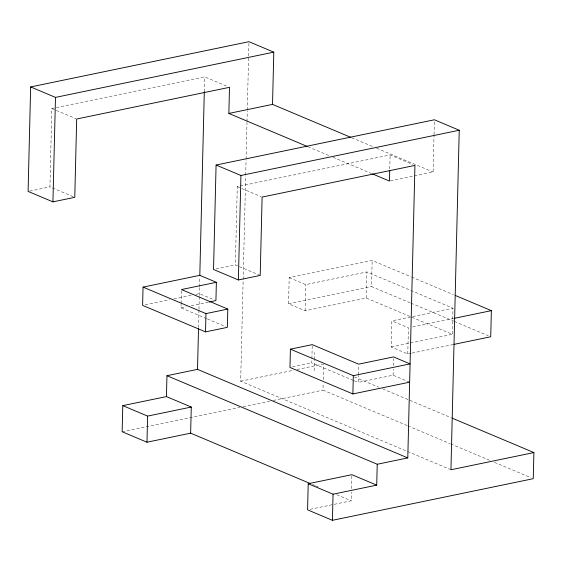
<?xml version="1.0" encoding="UTF-8"?>
<svg xmlns="http://www.w3.org/2000/svg" width="562" height="562" viewBox="0 0 562 562"><rect width="100%" height="100%" fill="white"/><g stroke="black" fill="none" stroke-linecap="round" stroke-linejoin="round"><path stroke-width="0.42" stroke-dasharray="2.81 2.11" d="M73.165 196.665L49.934 186.879L51.844 108.529L204.666 76.861L227.097 86.309M206.57 318.612L180.992 307.836L181.076 304.358M181.097 303.487L181.421 290.428M198.541 327.576L198.962 310.168M198.983 309.297L199.306 296.237M199.327 295.366L199.517 287.533M199.538 286.662L199.77 277.087M204.301 91.725L204.666 76.861M260.206 275.429L235.366 264.969L237.283 186.619L390.105 154.95L412.536 164.399M450.942 469.755L240.669 381.205L243.135 280.319M243.156 279.44L245.685 175.92M245.706 175.042L246.072 160.128M246.093 159.25L246.992 122.404M247.013 121.532L247.273 111.002M247.294 110.124L248.945 42.572M289.198 277.635L305.756 284.611L366.888 271.938L452.979 308.194L452.34 334.313L366.248 298.057L305.117 310.723L288.559 303.754L289.198 277.635L372.156 260.445L410.822 276.722M305.117 310.723L305.756 284.611M353.358 380.425L311.791 362.919L311.882 359.434M311.903 358.563L312.219 345.511M314.123 370.758L314.376 360.312M314.397 359.441L314.572 352.479M407.099 425.553L322.988 390.133L323.157 383.165M323.248 379.687L323.628 364.014M310.147 509.312L351.243 500.798L351.454 492.094M351.538 488.61L351.882 474.679M409.642 382.174L393.084 375.205L358.156 382.441L358.324 375.479M358.345 374.608L358.577 365.033M366.248 298.057L366.888 271.938M410.183 302.841L371.524 286.557L372.156 260.445M389.761 168.881L390.105 154.95M411.194 353.245L407.773 353.955L391.215 346.979L391.854 320.867L452.979 308.194M393.084 375.205L393.231 369.108M393.316 365.623L393.484 358.661M407.773 353.955L408.412 327.836L391.854 320.867M414.292 175.92L433.126 172.021L434.019 135.456M434.04 134.585L434.405 119.783M29.779 191.059L49.934 186.879M390.323 180.887L413.435 176.103M216.054 268.973L235.366 264.969M145.151 304.864L169.717 299.771M173.953 298.893L191.74 295.205M195.976 294.326L199.37 293.624L214.347 299.932M180.992 307.836L186.106 306.775M191.22 305.721L208.256 302.187M288.559 303.754L371.524 286.557M412.684 326.951L453.738 318.443M292.479 366.923L311.791 362.919M391.215 346.979L452.34 334.313M240.669 381.205L293.694 370.218M297.115 369.508L322.771 364.19M412.044 353.069L453.098 344.562M122.144 431.757L239.735 407.387M243.163 406.677L269.774 401.163M273.209 400.446L322.988 390.133M351.615 137.69L373.407 146.872M376.631 148.227L433.126 172.021M307.955 146.738L329.739 155.92M332.971 157.276L371.707 173.588M51.844 108.529L75.877 118.652M237.283 186.619L261.316 196.742M411.63 277.066L453.513 294.699M410.991 303.178L453.682 321.155M454.482 321.499L488.315 335.746M354.362 376.954L378.619 387.176M382.666 388.876L451.405 417.826M207.371 318.942L225.755 326.684M354.158 380.755L358.156 382.441M407.907 425.891L449.958 443.601M450.773 443.945L489.593 460.292M494.441 462.336L530.837 477.658M312.5 484.486L314.924 485.505M315.732 485.842L319.764 487.542M336.715 494.679L351.243 500.798"/><path stroke-width="0.84" d="M350.807 137.353L272.528 104.384L273.799 52.154L248.966 41.693L30.65 86.941L28.1 191.403L52.933 201.863L74.767 197.339L76.685 118.989L229.5 87.321L228.86 113.433L307.147 146.401M52.933 201.863L55.49 97.395L30.65 86.941M190.637 433.169L191.277 407.05L166.443 396.589L122.783 405.638L122.144 431.757L146.977 442.217L190.637 433.169L310.084 483.468M216.37 282.314L199.812 275.345L143.05 287.105L142.608 305.391L205.523 331.882L227.357 327.358L227.8 309.079L181.442 289.556L216.37 282.314L215.927 300.6L209.106 302.012M146.977 442.217L147.616 416.098L122.783 405.638M166.443 396.589L166.956 375.697L197.515 369.36L407.787 457.911L414.939 165.411L262.117 197.079L260.206 275.429L238.372 279.953L213.539 269.493L216.089 165.031L434.405 119.783L459.238 130.244L450.942 469.755L533.9 452.565L533.261 478.683L332.416 520.307L307.576 509.846L308.215 483.727L351.882 474.679L376.716 485.139L377.228 464.247L166.956 375.697M197.515 369.36L198.519 328.447M199.812 275.345L204.301 91.725M205.523 331.882L205.966 313.603L143.05 287.105M238.372 279.953L240.922 175.485L216.089 165.031M290.406 349.164L353.322 375.655L410.084 363.895L393.526 356.919L358.598 364.162L312.24 344.639L290.406 349.164L289.964 367.443L352.88 393.941L409.642 382.174M332.416 520.307L333.048 494.188L308.215 483.727M352.88 393.941L353.322 375.655M389.719 170.623L389.466 181.069L372.515 173.932M455.122 295.38L491.371 310.645L490.731 336.757L453.956 344.38M55.49 97.395L273.799 52.154M228.86 113.433L272.528 104.384M240.922 175.485L459.238 130.244M205.966 313.603L227.8 309.079M454.595 318.268L491.371 310.645M147.616 416.098L191.277 407.05M377.228 464.247L407.787 457.911M333.048 494.188L376.716 485.139M452.22 418.17L533.9 452.565"/></g></svg>
